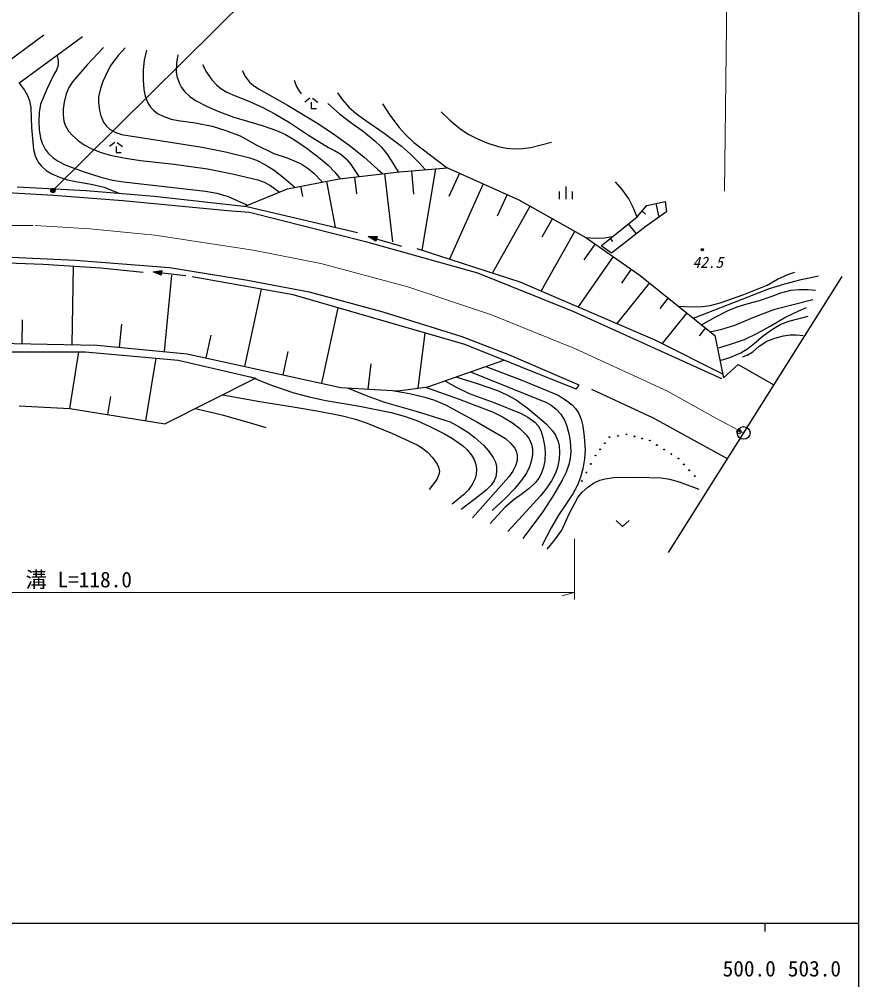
# Model space of a CAD drawing. Units: millimetres, scale not verified. Extents: x 40000 to 680000, y 20000 to 380000.
# Drawn here: x 480580 to 579000, y 198357 to 310941 of the extents above; entities that cross this region are included whole.
import ezdxf
from ezdxf.enums import TextEntityAlignment as Align

# ---------------------------------------------------------------- set-up
doc = ezdxf.new("R2010")
doc.units = ezdxf.units.MM
doc.header["$LTSCALE"] = 1000
doc.header["$PDMODE"] = 32
doc.header["$PDSIZE"] = 500
doc.linetypes.add('CHAIN', pattern=[18.5, 12, -1.5, 3.5, -1.5])
for name, color, linetype, lineweight in [('M-BGD', 7, 'Continuous', 25), ('M-BMK', 2, 'CHAIN', 13), ('M-BMK-OTRS', 5, 'Continuous', 25), ('M-BMK-SRVR', 3, 'Continuous', 25), ('M-STR-HTXT', 7, 'Continuous', 13), ('M-STR-STRC', 7, 'Continuous', 25), ('M-TTL-BAND', 7, 'Continuous', 25)]:
    doc.layers.add(name, color=color, linetype=linetype, lineweight=lineweight)
doc.layers.add('M-OTRS', color=6, linetype='Continuous')
doc.styles.add('ＭＳ ゴシック', font='')
doc.styles.get('ＭＳ ゴシック').set_extended_font_data('MS Gothic')

msp = doc.modelspace()

# ---------------------------------------------------------------- linework, layer by layer
at = {"layer": 'M-BGD'}
for p, q in [((476479, 303947), (483465, 309125)), ((488008, 308881), (480534, 303409)), ((514668, 301694), (514068, 301214)), ((514818, 301214), (514818, 300494)), ((514968, 301694), (515568, 301214)), ((514818, 300494), (515418, 300494)), ((491782, 296505), (491182, 296025)), ((492082, 296505), (492682, 296025)), ((491932, 296025), (491932, 295305)), ((491932, 295305), (492532, 295305)), ((518103, 292225), (525164, 293062)), ((523398, 292853), (524349, 284839)), ((525164, 293062), (530788, 293541)), ((526570, 293182), (526804, 290432)), ((529382, 293421), (527761, 283884)), ((530788, 293541), (539157, 289791)), ((532183, 292916), (530955, 290175)), ((512039, 291068), (518103, 292225)), ((516587, 291935), (517612, 286565)), ((519868, 292434), (520103, 290457)), ((534973, 291666), (531016, 282835)), ((478523, 290679), (484616, 290333)), ((480342, 291291), (488445, 290863)), ((488445, 290863), (496408, 290209)), ((507069, 289014), (512039, 291068)), ((513555, 291357), (513786, 290148)), ((543893, 290739), (543893, 289839)), ((544643, 291339), (544643, 289839)), ((545393, 290739), (545393, 289839)), ((484616, 290333), (492724, 289694)), ((492724, 289694), (505013, 288524)), ((496408, 290209), (507271, 288991)), ((537762, 290416), (536616, 287859)), ((539157, 289791), (547016, 285363)), ((554147, 289120), (556301, 289576)), ((555224, 289348), (555565, 287737)), ((556301, 289576), (556467, 288374)), ((505013, 288524), (507558, 288311)), ((507271, 288991), (520249, 285952)), ((507558, 288311), (521190, 284879)), ((540467, 289053), (536050, 281213)), ((553028, 287794), (554147, 289120)), ((553587, 288457), (553997, 288111)), ((556467, 288374), (554064, 286675)), ((543086, 287577), (541852, 285386)), ((548801, 284397), (553028, 287794)), ((545706, 286101), (541762, 279102)), ((554064, 286675), (550003, 283526)), ((551971, 286945), (552908, 285779)), ((521190, 284879), (534285, 281221)), ((521485, 285463), (522524, 285461)), ((522372, 284922), (521485, 285463)), ((521485, 285463), (525408, 284358)), ((521755, 285387), (522463, 285395)), ((522355, 285010), (521755, 285387)), ((521909, 285343), (522403, 285329)), ((522338, 285098), (521909, 285343)), ((522140, 285278), (522343, 285263)), ((522321, 285186), (522140, 285278)), ((522343, 285263), (522321, 285186)), ((522403, 285329), (522338, 285098)), ((522463, 285395), (522355, 285010)), ((522524, 285461), (522372, 284922)), ((547016, 285363), (553391, 280921)), ((549858, 285246), (550130, 284907)), ((527199, 284065), (539265, 280178)), ((548078, 284623), (546753, 282721)), ((550003, 283526), (548801, 284397)), ((477670, 283166), (487180, 282700)), ((487180, 282700), (498201, 281860)), ((550203, 283142), (546090, 277239)), ((483379, 282187), (478158, 282373)), ((490138, 281767), (483379, 282187)), ((486781, 272806), (486940, 281966)), ((495118, 281254), (490138, 281767)), ((496271, 281325), (497296, 281492)), ((497296, 281492), (497234, 280935)), ((498201, 281860), (507358, 280369)), ((552328, 281661), (551185, 280021)), ((497234, 280935), (496271, 281325)), ((496271, 281325), (500094, 280897)), ((496549, 281294), (497247, 281417)), ((497203, 281019), (496549, 281294)), ((496708, 281276), (497199, 281342)), ((497172, 281103), (496708, 281276)), ((496947, 281249), (497150, 281267)), ((497141, 281187), (496947, 281249)), ((497150, 281267), (497141, 281187)), ((497199, 281342), (497172, 281103)), ((497247, 281417), (497203, 281019)), ((497615, 271990), (498483, 280954)), ((512713, 278644), (500852, 280742)), ((507358, 280369), (514584, 278970)), ((534285, 281221), (545492, 276706)), ((553391, 280921), (562120, 273883)), ((507017, 270256), (508994, 279302)), ((539265, 280178), (555083, 273366)), ((554482, 280041), (550642, 275278)), ((532806, 272817), (512713, 278644)), ((514584, 278970), (523200, 276639)), ((556664, 278282), (555660, 277035)), ((516040, 268285), (517970, 277119)), ((523200, 276639), (532477, 273749)), ((545492, 276706), (562902, 268844)), ((558847, 276522), (555951, 272931)), ((480920, 272908), (480969, 275716)), ((492346, 272500), (492606, 275185)), ((561029, 274763), (560275, 273828)), ((502505, 271242), (503087, 273901)), ((527357, 267705), (528169, 274161)), ((532477, 273749), (537934, 271651)), ((562120, 273883), (563157, 268897)), ((477989, 272959), (489712, 272755)), ((489712, 272755), (500250, 271735)), ((545859, 267595), (532806, 272817)), ((555083, 273366), (563038, 269379)), ((478219, 271970), (488298, 271970)), ((486497, 265326), (487571, 271970)), ((488298, 271970), (499230, 270967)), ((500250, 271735), (518295, 267792)), ((511528, 269270), (512127, 272012)), ((537934, 271651), (546185, 268108)), ((495437, 263881), (496621, 271206)), ((499230, 270967), (508318, 268867)), ((521501, 267596), (521824, 270561)), ((528494, 267860), (537383, 270986)), ((563157, 268897), (564872, 270453)), ((564872, 270453), (569045, 268074)), ((508318, 268867), (497672, 263520)), ((546185, 268108), (545859, 267595)), ((518295, 267792), (524992, 267384)), ((524992, 267384), (528494, 267860)), ((547679, 267575), (554883, 264225)), ((490967, 264604), (491307, 266709)), ((480579, 265616), (486497, 265326)), ((486497, 265326), (497672, 263520)), ((554883, 264225), (563560, 259459)), ((550563, 252189), (551313, 251469)), ((551313, 251469), (552063, 252189))]:
    msp.add_line(p, q, dxfattribs=at)
for points in [[(490445, 307629), (488532, 305586), (486838, 303614), (486414, 302932), (486085, 302202), (485852, 301236), (485753, 300399), (485726, 299791), (485811, 299000), (485970, 298534), (486376, 297839), (486786, 297346), (487534, 296672), (488197, 296220), (489085, 295754), (490205, 295313), (491261, 295002), (493030, 294645), (494810, 294389), (498763, 293939), (502635, 293396), (505577, 292818), (508547, 292124), (509290, 291840), (510027, 291446), (511107, 290682)], [(492987, 307570), (492179, 306671), (491337, 305558), (490880, 304738), (490401, 303632), (490108, 302829), (489884, 301856), (489868, 301236), (489999, 300235), (490155, 299602), (490466, 298862), (490797, 298416), (491254, 298023), (491837, 297691), (492588, 297419), (502017, 295956), (504762, 295402), (507614, 294705), (508392, 294408), (509465, 293867), (510458, 293230), (511570, 292380), (512914, 291235)], [(485011, 306687), (485148, 306082), (485160, 305539), (484967, 304988), (484655, 304457), (483840, 302810), (483067, 300987), (482908, 300001), (482864, 298959), (482917, 297961), (483087, 297008), (483270, 296431), (483622, 295720), (483986, 295240), (484571, 294689), (485159, 294290), (486053, 293842), (488062, 293092), (490160, 292419), (491509, 292083), (492790, 291869), (502403, 290805), (503739, 290546), (505087, 290162), (507357, 289133)], [(495505, 307296), (495243, 306124), (495104, 305026), (495094, 303823), (495198, 302714), (495362, 301930), (495668, 301124), (495987, 300615), (496318, 300265), (496804, 299907), (497469, 299561), (498412, 299230), (499233, 299053), (501216, 298790), (503193, 298416), (504795, 297917), (506478, 297270), (508353, 296235), (510438, 295213), (511989, 294681), (513633, 293994), (514471, 293445), (515134, 292879), (516123, 291847)], [(499164, 306770), (499018, 305774), (498995, 304776), (499069, 304268), (499315, 303493), (499596, 302953), (500004, 302411), (500594, 301874), (501265, 301426), (502604, 300725), (504072, 300073), (505748, 299453), (507330, 298978), (509067, 298479), (510760, 297887), (511805, 297411), (512845, 296820), (514340, 295802), (515877, 294621), (516785, 293837), (517567, 293017), (518210, 292237)], [(502065, 305633), (502538, 304751), (503155, 303838), (503702, 303249), (504234, 302818), (504914, 302408), (505827, 301994), (507490, 301340), (509121, 300585), (510557, 299847), (512283, 298832), (514498, 297338), (516825, 295893), (517553, 295559), (518285, 295109), (518891, 294580), (519474, 293901), (520381, 292495)], [(506708, 304912), (507106, 304204), (507580, 303570), (508029, 303171), (508705, 302734), (512047, 300858), (515480, 298812), (517314, 297596), (519250, 296187), (520967, 294811), (522599, 293376), (523196, 292829)], [(480582, 303444), (481188, 302633), (481594, 301922), (481795, 301370), (481953, 300591), (482035, 298255), (482248, 295667), (482466, 294920), (482819, 294197), (483149, 293758), (483748, 293225), (484387, 292825), (485300, 292411), (486258, 292109), (487414, 291863), (488999, 291602), (490550, 291242), (492269, 290549)], [(512802, 303814), (513072, 303059), (513425, 302454), (513618, 302182)], [(517893, 302308), (518461, 301482), (519212, 300619), (520127, 299842), (521227, 299056), (523369, 297581), (525396, 296049), (526448, 295123), (527446, 294104), (528150, 293316)], [(516755, 301053), (518113, 299870), (519471, 298828), (520931, 297775), (522321, 296640), (523035, 295933), (523808, 295011), (525009, 293044)], [(523167, 301035), (524035, 299681), (525102, 298236), (525814, 297454), (526842, 296504), (530740, 293537)], [(530033, 300069), (531048, 299097), (532213, 298131), (533217, 297479), (534285, 296922), (535389, 296447), (536724, 296011), (537704, 295816), (538583, 295745), (539587, 295775), (540546, 295902), (542969, 296532)], [(550430, 291881), (551229, 290973), (552049, 289845), (552526, 288910), (552975, 287789), (552986, 287761)], [(547042, 285345), (548043, 285284), (549180, 285328), (550142, 285474)], [(557875, 277306), (559285, 277219), (560677, 277252), (561595, 277396), (562748, 277706), (565511, 278690), (568242, 279778), (569459, 280475), (570675, 281020), (571522, 281288)], [(559620, 275898), (568531, 279381), (570311, 279932), (572250, 280416), (574284, 280852)], [(560573, 275131), (562146, 276037), (563755, 276844), (564866, 277277), (566021, 277614), (567375, 277982), (568717, 278452), (569848, 278870), (571015, 279167), (572001, 279255), (573007, 279243), (573927, 279189)], [(561595, 274307), (562962, 274622), (564481, 275089), (566879, 276097), (569163, 276950), (573605, 278091)], [(562430, 272394), (563970, 272836), (565585, 273421), (567029, 274108), (568609, 274983), (570344, 275981), (571957, 276778), (572879, 277170)], [(562734, 270932), (563892, 271304), (565177, 271846), (566008, 272363), (566789, 272984), (567840, 273876), (568984, 274699), (569857, 275183), (570810, 275568), (573072, 276153)], [(565369, 271356), (565929, 271582), (566569, 271969), (567331, 272623), (568211, 273205), (569152, 273559), (570173, 273828), (570962, 273955), (571678, 273962), (572491, 273876)], [(535267, 270242), (539519, 268620), (543770, 266870), (544629, 266350), (545394, 265753), (545810, 265317), (546162, 264793), (546455, 264056), (546637, 263264), (546823, 262012), (546925, 260422), (546862, 259420), (546658, 258226), (546384, 257258), (546015, 256327), (545466, 255300), (544701, 254127), (543801, 252797), (542947, 251346), (541853, 249203)], [(533502, 269621), (542411, 266024), (542930, 265725), (543520, 265253), (544053, 264647), (544484, 263960), (544752, 263343), (545023, 262379), (545174, 261468), (545241, 260259), (545178, 259465), (545026, 258771), (544684, 257834), (544239, 256930), (543209, 255164), (541904, 253153), (539616, 250079)], [(507706, 269008), (510139, 268068), (512786, 267164), (514574, 266681), (516527, 266266), (520276, 265615), (524169, 264836), (525713, 264414), (527182, 263909), (528812, 263177), (530420, 262340), (531391, 261787), (532540, 260990), (533089, 260487), (533608, 259855), (533913, 259328), (534113, 258762), (534184, 258224), (534141, 257618), (534021, 257126), (533696, 256412), (533237, 255773), (532677, 255189), (531348, 254088)], [(530468, 268554), (531866, 267774), (533319, 267092), (536330, 265995), (539429, 264744), (540197, 264318), (541015, 263720), (541415, 263280), (541723, 262731), (541969, 261963), (542148, 260980), (542221, 260179), (542187, 259185), (542044, 258436), (541779, 257672), (541500, 257145), (541073, 256591), (540342, 255922), (539522, 255322), (538604, 254661), (537541, 253737), (535769, 251826)], [(531768, 269011), (534253, 268255), (536649, 267411), (537747, 266922), (538827, 266314), (540120, 265384), (541522, 264236), (542399, 263474), (543114, 262683), (543442, 262174), (543764, 261438), (543880, 260948), (543935, 260147), (543875, 259394), (543664, 258409), (543429, 257733), (542990, 256847), (542443, 256013), (541686, 255066), (537840, 250904)], [(504457, 266928), (508786, 266136), (512946, 265477), (515709, 265021), (518459, 264457), (520006, 264049), (521375, 263586), (524333, 262369), (527222, 261056), (527862, 260655), (528463, 260151), (529009, 259562), (529556, 258805), (529742, 258438), (529847, 257942), (529784, 257561), (529517, 257005), (528632, 255836)], [(519049, 267746), (521269, 266832), (523393, 266072), (527235, 264956), (531081, 263734), (532141, 263182), (533159, 262536), (534006, 261913), (535043, 260981), (535557, 260412), (536143, 259576), (536397, 259029), (536529, 258509), (536549, 257901), (536436, 257303), (536240, 256833), (535907, 256344), (535340, 255773), (534530, 255136), (532398, 253487)], [(524550, 267379), (526323, 267070), (528121, 266651), (529266, 266284), (530543, 265756), (534237, 263754), (537592, 261787), (538187, 261240), (538661, 260665), (538849, 260314), (538966, 259821), (538937, 259212), (538767, 258613), (538442, 257969), (537973, 257323), (533703, 252515)], [(528217, 267822), (532162, 266406), (536142, 264866), (537222, 264337), (538411, 263616), (539267, 262954), (540015, 262224), (540377, 261744), (540648, 261133), (540756, 260537), (540757, 259925), (540649, 259248), (540401, 258487), (540028, 257734), (539474, 256899), (538655, 255908), (537681, 254902), (536012, 253365)], [(501263, 265323), (504371, 264561), (507553, 263672), (509507, 263086)], [(542472, 248839), (543386, 249916), (544190, 251056), (545065, 252950), (546073, 254880), (546580, 255503), (547234, 256106), (547906, 256554), (548634, 256896), (549255, 257084), (550238, 257233), (553043, 257263), (555844, 257179), (556792, 257027), (557943, 256717), (560252, 255845)]]:
    msp.add_lwpolyline(points, dxfattribs=at)
for centre, radius in [((484529, 290859), 250), ((484529, 290859), 150), ((484529, 290859), 50), ((560655, 283933), 150), ((560655, 283933), 90), ((560655, 283933), 30), ((551787, 262285), 50), ((549222, 261246), 50), ((549762, 261961), 50), ((550775, 262123), 50), ((552692, 262042), 50), ((553596, 261799), 50), ((554501, 261556), 50), ((548682, 260530), 50), ((555341, 261030), 50), ((556181, 260503), 50), ((548142, 259814), 50), ((557022, 259976), 50), ((557862, 259450), 50), ((547062, 257816), 50), ((547602, 258815), 50), ((558497, 258761), 50), ((559131, 258073), 50), ((546522, 256817), 50), ((559766, 257384), 50)]:
    msp.add_circle(centre, radius, dxfattribs=at)
at = {"layer": 'M-BMK'}
for p, q in [((465231, 286793), (482452, 286745)), ((482452, 286745), (488845, 286379)), ((488845, 286379), (496496, 285645)), ((496496, 285645), (508006, 283889)), ((508006, 283889), (515919, 282317)), ((515919, 282317), (526137, 279579)), ((526137, 279579), (535954, 276304)), ((535954, 276304), (545806, 272322)), ((545806, 272322), (556565, 267331)), ((556565, 267331), (562257, 264191)), ((562257, 264191), (565504, 262453))]:
    msp.add_line(p, q, dxfattribs=at)
at = {"layer": 'M-BMK-OTRS'}
msp.add_line((556681, 248447), (577049, 280778), dxfattribs=at)
at = {"layer": 'M-BMK-SRVR'}
for radius in [750, 30]:
    msp.add_circle((565504, 262453), radius, dxfattribs=at)
at = {"layer": 'M-OTRS'}
msp.add_point((564960, 262605), dxfattribs=at)
at = {"layer": 'M-STR-HTXT'}
for p, q in [((563246, 290801), (563567, 317956)), ((545685, 242938), (545685, 250044)), ((432795, 243766), (545685, 243766)), ((545685, 243766), (544185, 243346))]:
    msp.add_line(p, q, dxfattribs=at)
at = {"layer": 'M-STR-STRC'}
msp.add_line((484529, 290859), (516257, 322303), dxfattribs=at)
for radius in [250, 150, 50]:
    msp.add_circle((484529, 290859), radius, dxfattribs=at)
at = {"layer": 'M-TTL-BAND'}
for p, q in [((579000, 20000), (579000, 370000)), ((40000, 205000), (579000, 205000)), ((568000, 205000), (568000, 204000))]:
    msp.add_line(p, q, dxfattribs=at)

# ---------------------------------------------------------------- texts
at = {"layer": 'M-BGD', "style": 'ＭＳ ゴシック', "oblique": 15}
msp.add_text('42.5', height=1320, dxfattribs=at).set_placement((559493, 281397), align=Align.BOTTOM_LEFT)
at = {"layer": 'M-STR-HTXT', "style": 'ＭＳ ゴシック'}
msp.add_text('側\u3000溝 L=118.0', height=1833, dxfattribs=at).set_placement((476322, 243800), align=Align.BOTTOM_LEFT)
at = {"layer": 'M-TTL-BAND', "style": 'ＭＳ ゴシック'}
for s, p in [('500.0', (566156, 198195)), ('503.0', (573799, 198195))]:
    msp.add_text(s, height=1833, dxfattribs=at).set_placement(p, align=Align.BOTTOM_CENTER)

doc.saveas('drawing.dxf')
